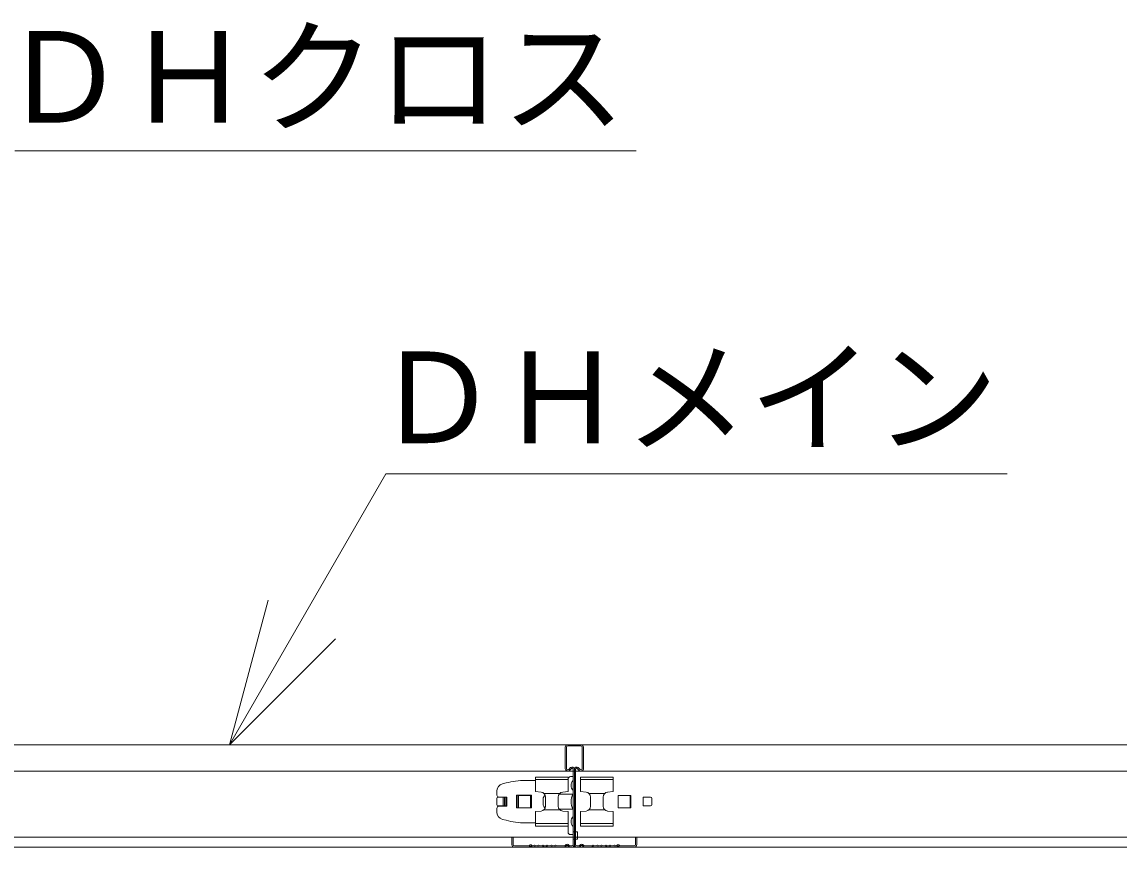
# Model space of a CAD drawing. Units: millimetres at full size, sheet at 1:20; details may follow other scales. Extents: x -4155 to 4045, y -2866 to 2834.
# Drawn here: x 226.2 to 665.3, y 782.7 to 1113.2 of the extents above; entities that cross this region are included whole.
import ezdxf
from ezdxf.enums import TextEntityAlignment as Align

# ---------------------------------------------------------------- set-up
doc = ezdxf.new("R2010")
doc.units = ezdxf.units.MM
doc.header["$LTSCALE"] = 20
for name, color, linetype, lineweight in [('1-0_断面', 7, 'Continuous', 9), ('1-2_文字', 7, 'Continuous', 9), ('1-3_ＤＨクロス', 7, 'Continuous', 9)]:
    doc.layers.add(name, color=color, linetype=linetype, lineweight=lineweight)
doc.styles.add('ＭＳ ゴシック', font='')
doc.styles.get('ＭＳ ゴシック').set_extended_font_data('MS Gothic')

msp = doc.modelspace()

# ---------------------------------------------------------------- linework, layer by layer
at = {"layer": '1-0_断面'}
for p, q in [((-59.74, 823.68), (804.26, 823.68)), ((-61.74, 813.08), (804.26, 813.08)), ((418.48, 807.97), (419.9, 808.36)), ((427.67, 809.38), (431.76, 809.38)), ((431.76, 804.88), (431.76, 810.71)), ((444.76, 810.71), (431.76, 810.71)), ((444.76, 809.68), (431.76, 809.68)), ((444.76, 804.88), (444.76, 810.71)), ((445.76, 810.88), (446.76, 810.88)), ((449.76, 810.71), (449.76, 804.88)), ((449.76, 810.71), (462.76, 810.71)), ((449.76, 809.68), (462.76, 809.68)), ((416.26, 805.08), (416.26, 803.48)), ((431.76, 804.88), (433.93, 804.69)), ((441.39, 804.15), (435.13, 804.15)), ((441.14, 803.88), (446.76, 803.88)), ((444.76, 804.88), (442.58, 804.69)), ((449.76, 804.88), (451.93, 804.69)), ((453.13, 804.15), (459.39, 804.15)), ((416.26, 802.13), (416.26, 799.63)), ((416.76, 802.63), (419.76, 802.63)), ((417.06, 802.68), (420.26, 802.68)), ((418.76, 802.63), (418.76, 799.13)), ((419.26, 802.63), (419.26, 799.13)), ((419.76, 802.63), (419.76, 799.13)), ((420.26, 802.68), (420.26, 799.08)), ((424.16, 803.43), (424.66, 803.43)), ((424.16, 798.33), (424.16, 803.43)), ((424.65, 803.38), (424.65, 798.38)), ((429.76, 803.38), (424.65, 803.38)), ((424.66, 803.43), (424.66, 798.33)), ((430.16, 803.43), (424.66, 803.43)), ((424.87, 803.38), (424.87, 798.38)), ((429.76, 798.38), (429.76, 803.38)), ((430.16, 798.33), (430.16, 803.43)), ((434.76, 801.88), (434.76, 799.88)), ((435.76, 802.7), (435.76, 799.06)), ((440.76, 802.7), (440.76, 799.06)), ((453.76, 802.7), (453.76, 799.06)), ((458.76, 802.7), (458.76, 799.06)), ((464.76, 798.38), (464.76, 803.38)), ((464.76, 803.38), (469.86, 803.38)), ((469.64, 803.38), (469.64, 798.38)), ((469.76, 803.38), (469.76, 798.38)), ((469.86, 803.38), (469.86, 798.38)), ((477.76, 802.63), (474.76, 802.63)), ((474.76, 802.63), (474.76, 799.13)), ((478.26, 802.13), (478.26, 799.63)), ((416.26, 796.68), (416.26, 798.28)), ((416.76, 799.13), (419.76, 799.13)), ((417.06, 799.08), (420.26, 799.08)), ((424.66, 798.33), (424.16, 798.33)), ((424.65, 798.38), (429.76, 798.38)), ((424.66, 798.33), (430.16, 798.33)), ((431.76, 796.88), (433.93, 797.07)), ((431.76, 796.88), (431.76, 791.05)), ((441.39, 797.6), (435.13, 797.6)), ((441.14, 797.88), (446.76, 797.88)), ((444.76, 796.88), (442.58, 797.07)), ((444.76, 796.88), (444.76, 791.05)), ((449.76, 796.88), (451.93, 797.07)), ((449.76, 796.88), (449.76, 791.05)), ((453.13, 797.6), (459.39, 797.6)), ((469.86, 798.38), (464.76, 798.38)), ((477.76, 799.13), (474.76, 799.13)), ((418.48, 793.78), (419.9, 793.4)), ((427.67, 792.38), (431.76, 792.38)), ((444.76, 792.08), (431.76, 792.08)), ((444.76, 791.05), (431.76, 791.05)), ((444.76, 792.38), (444.76, 788.68)), ((449.76, 792.08), (462.76, 792.08)), ((449.76, 791.05), (462.76, 791.05)), ((-269.22, 786.68), (1720.76, 786.68)), ((445.76, 787.68), (446.76, 787.68)), ((446.76, 788.78), (448.46, 788.78)), ((-269.22, 782.68), (1721.26, 782.68))]:
    msp.add_line(p, q, dxfattribs=at)
for points in [[(462.76, 810.71), (462.76, 804.88), (460.58, 804.69)], [(462.76, 791.05), (462.76, 796.88), (460.58, 797.07)], [(446.76, 785.78), (448.46, 785.78), (448.46, 788.78)]]:
    msp.add_lwpolyline(points, dxfattribs=at)
for centre, radius, start, end in [((419.26, 805.08), 3, 105, 180), ((427.67, 779.38), 30, 90, 105), ((445.76, 809.88), 1, 90, 180), ((448.86, 807.38), 2.9, 136.3972, 223.6028), ((433.76, 802.7), 2, 0, 85), ((442.76, 802.7), 2, 95, 180), ((451.98, 800.88), 6.03, 150.1372, 209.8628), ((451.76, 802.7), 2, 0, 85), ((460.76, 802.7), 2, 95, 180), ((417.06, 803.48), 0.8, 180, 270), ((416.76, 802.13), 0.5, 90, 180), ((416.76, 799.63), 0.5, 180, 270), ((436.76, 801.88), 2, 125.7767, 180), ((436.76, 799.88), 2, 180, 234.2233), ((477.76, 802.13), 0.5, 0, 90), ((477.76, 799.63), 0.5, 270, 0), ((417.06, 798.28), 0.8, 90, 180), ((419.26, 796.68), 3, 180, 255), ((433.76, 799.06), 2, 275, 0), ((442.76, 799.06), 2, 180, 265), ((448.86, 792.88), 2.9, 136.3972, 223.6028), ((451.76, 799.06), 2, 275, 0), ((460.76, 799.06), 2, 180, 265), ((427.67, 822.38), 30, 255, 270), ((445.76, 788.68), 1, 180, 270)]:
    msp.add_arc(centre, radius, start, end, dxfattribs=at)
at = {"layer": '1-2_文字'}
for p, q in [((223.26, 1061.55), (471.93, 1061.55)), ((371.86, 932.21), (309.2, 823.68)), ((371.86, 932.21), (620.52, 932.21)), ((309.2, 823.68), (324.72, 881.63)), ((309.2, 823.68), (351.62, 866.11))]:
    msp.add_line(p, q, dxfattribs=at)
at = {"layer": '1-3_ＤＨクロス'}
for p, q in [((443.61, 822.68), (443.61, 814.08)), ((444.11, 814.08), (444.11, 822.68)), ((444.61, 823.68), (449.91, 823.68)), ((444.61, 823.18), (449.91, 823.18)), ((450.41, 814.08), (450.41, 822.68)), ((450.91, 822.68), (450.91, 814.08)), ((444.98, 813.74), (445.72, 814.49)), ((445.31, 813.37), (446.07, 814.13)), ((446.76, 813.85), (446.76, 783.68)), ((447.26, 813.85), (447.26, 783.68)), ((447.26, 812.82), (447.26, 783.68)), ((447.76, 813.85), (447.76, 783.68)), ((449.2, 813.37), (448.44, 814.13)), ((449.53, 813.74), (448.79, 814.49)), ((422.26, 786.68), (422.76, 786.68)), ((422.26, 783.68), (422.26, 786.68)), ((422.76, 786.68), (422.76, 783.68)), ((472.26, 786.68), (471.76, 786.68)), ((471.76, 786.68), (471.76, 783.68)), ((472.26, 783.68), (472.26, 786.68)), ((423.26, 783.18), (428.98, 783.18)), ((423.26, 782.68), (428.98, 782.68)), ((429.26, 783.37), (429.12, 783.24)), ((429.61, 783.02), (429.48, 782.88)), ((429.9, 783.02), (430.03, 782.88)), ((430.39, 783.24), (430.25, 783.37)), ((430.69, 783.18), (430.53, 783.18)), ((430.69, 782.68), (430.53, 782.68)), ((431.82, 783.18), (432.39, 783.18)), ((431.82, 782.68), (432.39, 782.68)), ((433.52, 783.18), (434.09, 783.18)), ((434.09, 782.68), (433.52, 782.68)), ((435.22, 783.18), (435.79, 783.18)), ((435.79, 782.68), (435.22, 782.68)), ((436.92, 783.18), (437.49, 783.18)), ((436.92, 782.68), (437.49, 782.68)), ((438.62, 783.18), (439.19, 783.18)), ((439.19, 782.68), (438.62, 782.68)), ((443.2, 783.18), (440.32, 783.18)), ((440.32, 782.68), (443.19, 782.68)), ((443.51, 783.32), (443.67, 783.51)), ((444.05, 783.19), (443.89, 783)), ((444.66, 783.19), (444.82, 783)), ((445.2, 783.32), (445.04, 783.51)), ((446.26, 783.18), (445.51, 783.18)), ((445.51, 782.68), (446.26, 782.68)), ((448.26, 783.18), (449, 783.18)), ((449, 782.68), (448.26, 782.68)), ((449.31, 783.32), (449.47, 783.51)), ((449.85, 783.19), (449.69, 783)), ((450.46, 783.19), (450.62, 783)), ((451, 783.32), (450.84, 783.51)), ((451.31, 783.18), (454.19, 783.18)), ((454.19, 782.68), (451.32, 782.68)), ((455.89, 783.18), (455.32, 783.18)), ((455.32, 782.68), (455.89, 782.68)), ((457.59, 783.18), (457.02, 783.18)), ((457.02, 782.68), (457.59, 782.68)), ((459.29, 783.18), (458.72, 783.18)), ((458.72, 782.68), (459.29, 782.68)), ((460.99, 783.18), (460.42, 783.18)), ((460.42, 782.68), (460.99, 782.68)), ((462.69, 783.18), (462.12, 783.18)), ((462.12, 782.68), (462.69, 782.68)), ((463.82, 783.18), (463.98, 783.18)), ((463.82, 782.68), (463.98, 782.68)), ((464.12, 783.24), (464.26, 783.37)), ((464.61, 783.02), (464.48, 782.88)), ((464.9, 783.02), (465.03, 782.88)), ((465.25, 783.37), (465.39, 783.24)), ((471.26, 783.18), (465.53, 783.18)), ((471.26, 782.68), (465.53, 782.68))]:
    msp.add_line(p, q, dxfattribs=at)
for centre, radius, start, end in [((444.61, 822.68), 1, 90, 180), ((444.61, 822.68), 0.5, 90, 180), ((449.91, 822.68), 1, 0, 90), ((449.91, 822.68), 0.5, 0, 90), ((444.61, 814.08), 1, 180, 315), ((444.61, 814.08), 0.5, 180, 317.848), ((446.36, 813.85), 0.9, 0, 135), ((446.36, 813.85), 0.4, 0, 135), ((448.16, 813.85), 0.9, 45, 180), ((448.16, 813.85), 0.4, 45, 180), ((449.91, 814.08), 1, 225, 0), ((449.91, 814.08), 0.5, 222.152, 0), ((423.26, 783.68), 1, 180, 270), ((423.26, 783.68), 0.5, 180, 270), ((428.98, 783.38), 0.2, 270, 315), ((428.98, 783.38), 0.7, 270, 315), ((429.76, 782.88), 0.7, 45, 135), ((429.76, 782.88), 0.2, 45, 135), ((430.53, 783.38), 0.7, 225, 270), ((430.53, 783.38), 0.2, 225, 270), ((430.69, 783.38), 0.2, 270, 308.9424), ((430.69, 783.38), 0.7, 270, 308.9424), ((431.26, 782.68), 0.7, 51.0576, 128.9424), ((431.26, 782.68), 0.2, 53.1301, 128.9424), ((431.82, 783.38), 0.7, 231.0576, 270), ((431.82, 783.38), 0.2, 231.0576, 270), ((432.39, 783.38), 0.2, 270, 308.9424), ((432.39, 783.38), 0.7, 270, 308.9424), ((432.96, 782.68), 0.7, 51.0576, 128.9424), ((432.96, 782.68), 0.2, 51.0576, 126.8699), ((433.52, 783.38), 0.7, 231.0576, 270), ((433.52, 783.38), 0.2, 231.0576, 270), ((434.09, 783.38), 0.2, 270, 308.9424), ((434.09, 783.38), 0.7, 270, 308.9424), ((434.66, 782.68), 0.7, 51.0576, 128.9424), ((434.66, 782.68), 0.2, 51.0576, 126.8699), ((435.22, 783.38), 0.7, 231.0576, 270), ((435.22, 783.38), 0.2, 231.0576, 270), ((435.79, 783.38), 0.2, 270, 308.9424), ((435.79, 783.38), 0.7, 270, 308.9424), ((436.36, 782.68), 0.7, 51.0576, 128.9424), ((436.36, 782.68), 0.2, 51.0576, 126.8699), ((436.92, 783.38), 0.7, 231.0576, 270), ((436.92, 783.38), 0.2, 231.0576, 270), ((437.49, 783.38), 0.2, 270, 308.9424), ((437.49, 783.38), 0.7, 270, 308.9424), ((438.06, 782.68), 0.7, 51.0576, 128.9424), ((438.06, 782.68), 0.2, 51.0576, 126.8699), ((438.62, 783.38), 0.7, 231.0576, 270), ((438.62, 783.38), 0.2, 231.0576, 270), ((439.19, 783.38), 0.2, 270, 308.9424), ((439.19, 783.38), 0.7, 270, 308.9424), ((439.76, 782.68), 0.7, 51.0576, 128.9424), ((439.76, 782.68), 0.2, 51.0576, 126.8699), ((440.32, 783.38), 0.7, 231.0576, 270), ((440.32, 783.38), 0.2, 231.0576, 270), ((443.2, 783.58), 0.4, 270, 320), ((443.2, 783.58), 0.9, 270, 320), ((444.36, 782.93), 0.9, 40, 140), ((444.36, 782.93), 0.4, 40, 140), ((445.51, 783.58), 0.9, 220, 270), ((445.51, 783.58), 0.4, 220, 270), ((446.26, 783.68), 1, 270, 0), ((446.26, 783.68), 0.5, 270, 0), ((448.26, 783.68), 1, 180, 270), ((448.26, 783.68), 0.5, 180, 270), ((449, 783.58), 0.4, 270, 320), ((449, 783.58), 0.9, 270, 320), ((450.16, 782.93), 0.9, 40, 140), ((450.16, 782.93), 0.4, 40, 140), ((451.31, 783.58), 0.9, 220, 270), ((451.31, 783.58), 0.4, 220, 270), ((454.19, 783.38), 0.2, 270, 308.9424), ((454.19, 783.38), 0.7, 270, 308.9424), ((454.76, 782.68), 0.7, 51.0576, 128.9424), ((454.76, 782.68), 0.2, 53.1301, 128.9424), ((455.32, 783.38), 0.7, 231.0576, 270), ((455.32, 783.38), 0.2, 231.0576, 270), ((455.89, 783.38), 0.2, 270, 308.9424), ((455.89, 783.38), 0.7, 270, 308.9424), ((456.46, 782.68), 0.7, 51.0576, 128.9424), ((456.46, 782.68), 0.2, 53.1301, 128.9424), ((457.02, 783.38), 0.7, 231.0576, 270), ((457.02, 783.38), 0.2, 231.0576, 270), ((457.59, 783.38), 0.2, 270, 308.9424), ((457.59, 783.38), 0.7, 270, 308.9424), ((458.16, 782.68), 0.7, 51.0576, 128.9424), ((458.16, 782.68), 0.2, 53.1301, 128.9424), ((458.72, 783.38), 0.7, 231.0576, 270), ((458.72, 783.38), 0.2, 231.0576, 270), ((459.29, 783.38), 0.2, 270, 308.9424), ((459.29, 783.38), 0.7, 270, 308.9424), ((459.86, 782.68), 0.7, 51.0576, 128.9424), ((459.86, 782.68), 0.2, 53.1301, 128.9424), ((460.42, 783.38), 0.7, 231.0576, 270), ((460.42, 783.38), 0.2, 231.0576, 270), ((460.99, 783.38), 0.2, 270, 308.9424), ((460.99, 783.38), 0.7, 270, 308.9424), ((461.56, 782.68), 0.7, 51.0576, 128.9424), ((461.56, 782.68), 0.2, 53.1301, 128.9424), ((462.12, 783.38), 0.7, 231.0576, 270), ((462.12, 783.38), 0.2, 231.0576, 270), ((462.69, 783.38), 0.2, 270, 308.9424), ((462.69, 783.38), 0.7, 270, 308.9424), ((463.26, 782.68), 0.7, 51.0576, 128.9424), ((463.26, 782.68), 0.2, 51.0576, 126.8699), ((463.82, 783.38), 0.7, 231.0576, 270), ((463.82, 783.38), 0.2, 231.0576, 270), ((463.98, 783.38), 0.2, 270, 315), ((463.98, 783.38), 0.7, 270, 315), ((464.76, 782.88), 0.7, 45, 135), ((464.76, 782.88), 0.2, 45, 135), ((465.53, 783.38), 0.7, 225, 270), ((465.53, 783.38), 0.2, 225, 270), ((471.26, 783.68), 1, 270, 0), ((471.26, 783.68), 0.5, 270, 0)]:
    msp.add_arc(centre, radius, start, end, dxfattribs=at)

# ---------------------------------------------------------------- texts
at = {"layer": '1-2_文字', "style": 'ＭＳ ゴシック'}
for s, p in [('ＤＨクロス', (217.89, 1061.81)), ('ＤＨメイン', (367.06, 933.45))]:
    msp.add_text(s, height=36.66, dxfattribs=at).set_placement(p, align=Align.BOTTOM_LEFT)

doc.saveas('drawing.dxf')
